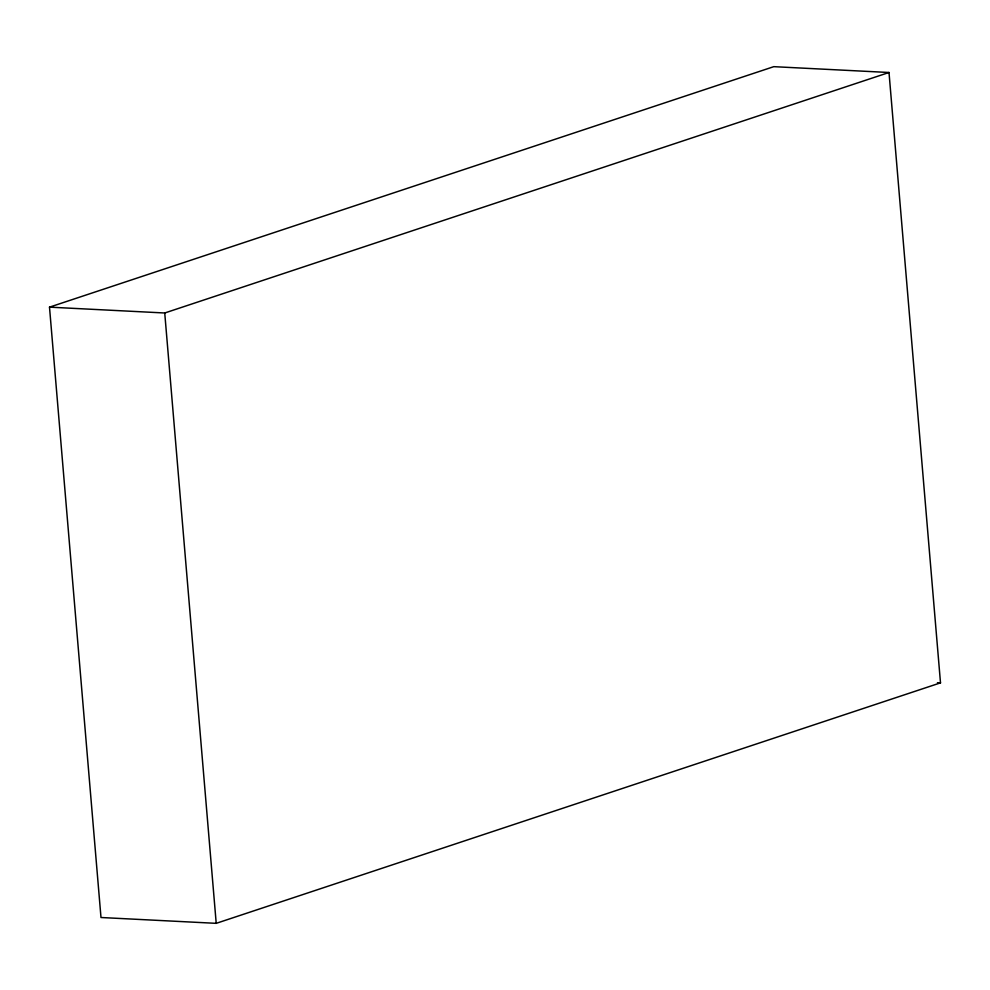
<?xml version="1.0" encoding="UTF-8"?>
<svg xmlns="http://www.w3.org/2000/svg" width="990" height="990" viewBox="0 0 990 990"><rect width="100%" height="100%" fill="white"/><g stroke="black" fill="none" stroke-linecap="round" stroke-linejoin="round"><path stroke-width="1.49" d="M49.5 307.147L773.784 66.664L889.008 72.493L940.5 682.852L216.216 923.336L100.992 917.507L49.5 307.147L164.736 312.988L889.008 72.493M937.431 682.692L940.5 682.852M164.736 312.988L216.216 923.336"/></g></svg>
